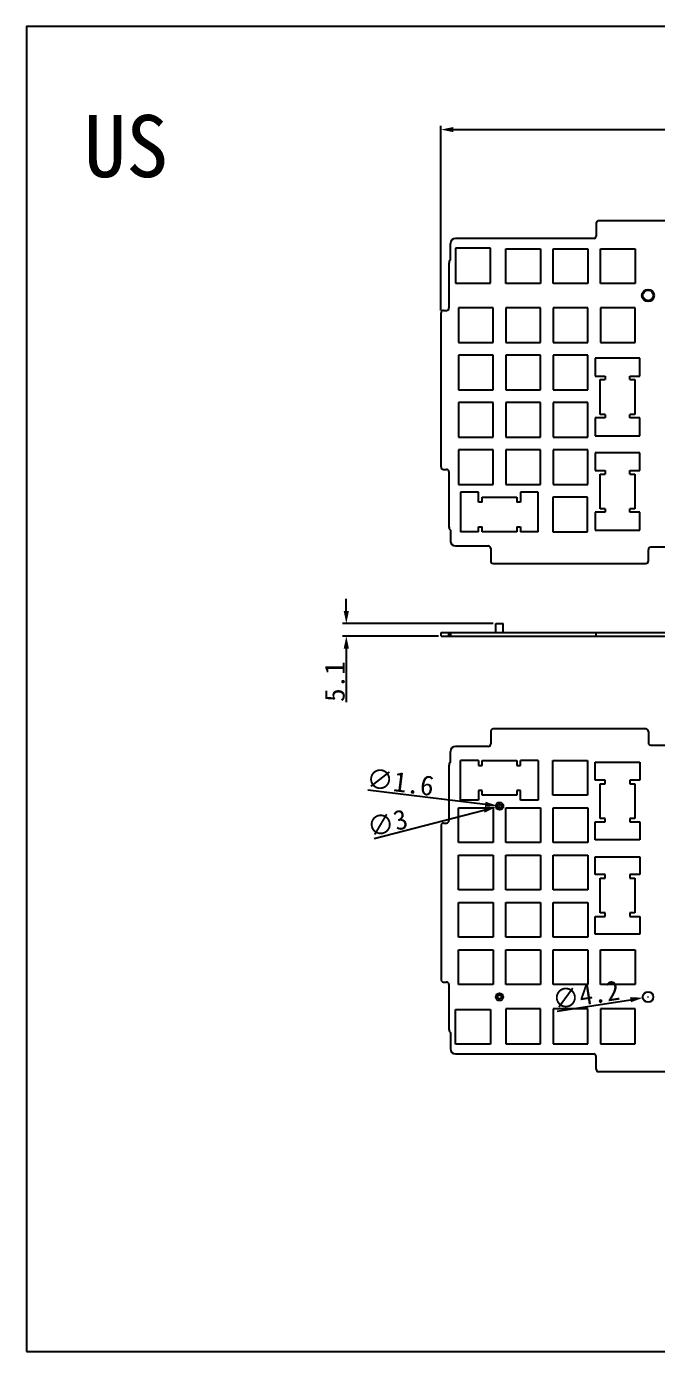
# Model space of a CAD drawing. Header units: millimetres. Extents: x 207 to 1794, y 114 to 650.
# Drawn here: x 207 to 461, y 114 to 648 of the extents above; entities that cross this region are included whole.
import ezdxf

# ---------------------------------------------------------------- set-up
doc = ezdxf.new("R2010")
doc.units = ezdxf.units.MM
doc.header["$LTSCALE"] = 32.67
doc.header["$PDMODE"] = 3
doc.header["$PDSIZE"] = 8
doc.layers.get('0').update_dxf_attribs({"linetype": 'CONTINUOUS'})
doc.layers.get('Defpoints').update_dxf_attribs({"linetype": 'CONTINUOUS'})
doc.styles.get("Standard").update_dxf_attribs({"font": ''})
doc.styles.get('STANDARD').set_extended_font_data('SimSun')
doc.dimstyles.get("Standard").update_dxf_attribs({"dimtxt": 3.5, "dimasz": 3.5, "dimexe": 1.5, "dimexo": 1, "dimtad": 1, "dimdsep": 46, "dimtxsty": 'STANDARD', "dimblk": '_FILLED', "dimcen": 0.09, "dimclrd": 3, "dimclre": 3, "dimclrt": 3, "dimazin": 2, "dimtp": 0.01, "dimtm": 0.01, "dimtfac": 1, "dimtofl": 0, "dimtmove": 0, "dimatfit": 3, "dimldrblk": '_FILLED', "dimfxl": 1, "dimtolj": 1, "dimarcsym": 0})

# ---------------------------------------------------------------- blocks, each defined once
blk = doc.blocks.new('_FILLED')
at = {"color": 0, "linetype": 'ByBlock'}
blk.add_solid([(0, 0), (-1, 0.21), (-1, -0.21)], dxfattribs=at)
blk = doc.blocks.new('*D1')
at = {"color": 3, "lineweight": -2}
for p, q in [((374.23, 533.29), (374.23, 607.6)), ((379.23, 606.1), (769.55, 606.1)), ((774.55, 533.29), (774.55, 607.6))]:
    blk.add_line(p, q, dxfattribs=at)
at = {"layer": 'Defpoints', "color": 0}
for p in [(774.55, 606.1), (374.23, 532.29), (774.55, 532.29)]:
    blk.add_point(p, dxfattribs=at)
at = {"color": 3, "lineweight": -2, "xscale": 5, "yscale": 5, "zscale": 5, "rotation": 180}
blk.add_blockref('_FILLED', (374.23, 606.1), dxfattribs=at)
at = {"color": 3, "lineweight": -2, "xscale": 5, "yscale": 5, "zscale": 5}
blk.add_blockref('_FILLED', (774.55, 606.1), dxfattribs=at)
at = {"color": 3, "insert": (574.39, 611.03), "char_height": 8, "attachment_point": 5}
blk.add_mtext('\\A1;400.32%%P0.15', dxfattribs=at)
blk = doc.blocks.new('*D3')
at = {"color": 3, "lineweight": -2}
for p, q in [((344.79, 340.34), (392.06, 334.46)), ((397.72, 333.74), (397.9, 333.74)), ((397.81, 333.65), (397.81, 333.83))]:
    blk.add_line(p, q, dxfattribs=at)
at = {"layer": 'Defpoints', "color": 0}
for p in [(397.02, 333.84), (398.61, 333.64)]:
    blk.add_point(p, dxfattribs=at)
at = {"color": 3, "lineweight": -2, "xscale": 5, "yscale": 5, "zscale": 5, "rotation": 352.9080236592833}
blk.add_blockref('_FILLED', (397.02, 333.84), dxfattribs=at)
at = {"color": 3, "insert": (357.8, 343.38), "char_height": 8, "attachment_point": 5, "rotation": 352.908}
blk.add_mtext('\\A1;∅1.6', dxfattribs=at)
blk = doc.blocks.new('*D4')
at = {"color": 3, "lineweight": -2}
for p, q in [((347.27, 320.71), (391.52, 332.12)), ((397.72, 333.74), (397.9, 333.74)), ((397.81, 333.65), (397.81, 333.83))]:
    blk.add_line(p, q, dxfattribs=at)
at = {"layer": 'Defpoints', "color": 0}
for p in [(396.36, 333.37), (399.27, 334.12)]:
    blk.add_point(p, dxfattribs=at)
at = {"color": 3, "lineweight": -2, "xscale": 5, "yscale": 5, "zscale": 5, "rotation": 14.46090402075026}
blk.add_blockref('_FILLED', (396.36, 333.37), dxfattribs=at)
at = {"color": 3, "insert": (352.64, 326.87), "char_height": 8, "attachment_point": 5, "rotation": 14.4609}
blk.add_mtext('\\A1;∅3', dxfattribs=at)
blk = doc.blocks.new('*D5')
at = {"color": 3, "lineweight": -2}
for p, q in [((457.49, 256.89), (457.67, 256.89)), ((457.58, 256.8), (457.58, 256.98)), ((420.98, 251.24), (450.56, 255.81))]:
    blk.add_line(p, q, dxfattribs=at)
at = {"layer": 'Defpoints', "color": 0}
for p in [(455.5, 256.57), (459.65, 257.21)]:
    blk.add_point(p, dxfattribs=at)
at = {"color": 3, "lineweight": -2, "xscale": 5, "yscale": 5, "zscale": 5, "rotation": 8.784642421019168}
blk.add_blockref('_FILLED', (455.5, 256.57), dxfattribs=at)
at = {"color": 3, "insert": (432.59, 257.71), "char_height": 8, "attachment_point": 5, "rotation": 8.7846}
blk.add_mtext('\\A1;∅4.2', dxfattribs=at)
blk = doc.blocks.new('*D7')
at = {"color": 3, "lineweight": -2}
for p, q in [((336.11, 412.25), (336.11, 417.25)), ((395.29, 407.25), (334.61, 407.25)), ((373.23, 402.15), (334.61, 402.15)), ((336.11, 397.15), (336.11, 375.57))]:
    blk.add_line(p, q, dxfattribs=at)
at = {"layer": 'Defpoints', "color": 0}
for p in [(396.29, 407.25), (336.11, 402.15), (374.23, 402.15)]:
    blk.add_point(p, dxfattribs=at)
at = {"color": 3, "lineweight": -2, "xscale": 5, "yscale": 5, "zscale": 5}
for p, rotation in [((336.11, 407.25), 270), ((336.11, 402.15), 90)]:
    blk.add_blockref('_FILLED', p, dxfattribs=dict(at, rotation=rotation))
at = {"color": 3, "insert": (331.49, 383.86), "char_height": 8, "attachment_point": 5, "rotation": 90}
blk.add_mtext('\\A1;5.1', dxfattribs=at)

msp = doc.modelspace()

# ---------------------------------------------------------------- linework, layer by layer
at = {"color": 7, "linetype": 'Continuous'}
for p, q in [((436.706, 568.417), (436.706, 563.247)), ((499.706, 569.417), (437.706, 569.417)), ((378.023, 553.675), (378.023, 560.247)), ((435.706, 562.247), (380.023, 562.247)), ((380.113, 558.315), (380.113, 544.315)), ((394.113, 558.315), (380.113, 558.315)), ((394.113, 544.315), (394.113, 558.315)), ((400.313, 544.114), (400.313, 558.114)), ((400.313, 558.114), (414.313, 558.114)), ((414.313, 558.114), (414.313, 544.114)), ((419.363, 544.114), (419.363, 558.114)), ((419.363, 558.114), (433.363, 558.114)), ((433.363, 558.114), (433.363, 544.114)), ((438.413, 544.114), (438.413, 558.114)), ((438.413, 558.114), (452.413, 558.114)), ((452.413, 558.114), (452.413, 544.114)), ((377.423, 552.247), (377.423, 534.287)), ((380.113, 544.315), (394.113, 544.315)), ((414.313, 544.114), (400.313, 544.114)), ((433.363, 544.114), (419.363, 544.114)), ((452.413, 544.114), (438.413, 544.114)), ((381.263, 534.315), (381.263, 520.315)), ((395.263, 534.315), (381.263, 534.315)), ((395.263, 520.315), (395.263, 534.315)), ((400.313, 534.315), (400.313, 520.315)), ((414.313, 534.315), (400.313, 534.315)), ((414.313, 520.315), (414.313, 534.315)), ((419.363, 534.315), (419.363, 520.315)), ((433.363, 534.315), (419.363, 534.315)), ((433.363, 520.315), (433.363, 534.315)), ((438.413, 534.315), (438.413, 520.315)), ((452.413, 534.315), (438.413, 534.315)), ((452.413, 520.315), (452.413, 534.315)), ((374.233, 470.287), (374.233, 532.287)), ((375.233, 533.287), (376.423, 533.287)), ((381.263, 520.315), (395.263, 520.315)), ((400.313, 520.315), (414.313, 520.315)), ((419.363, 520.315), (433.363, 520.315)), ((438.413, 520.315), (452.413, 520.315)), ((381.263, 515.265), (381.263, 501.265)), ((395.263, 515.265), (381.263, 515.265)), ((395.263, 501.265), (395.263, 515.265)), ((400.313, 515.265), (400.313, 501.265)), ((414.313, 515.265), (400.313, 515.265)), ((414.313, 501.265), (414.313, 515.265)), ((419.363, 515.265), (419.363, 501.265)), ((433.363, 515.265), (419.363, 515.265)), ((433.363, 501.265), (433.363, 515.265)), ((436.278, 514.01), (436.278, 506.867)), ((454.278, 514.01), (436.278, 514.01)), ((454.278, 506.867), (454.278, 514.01)), ((436.278, 506.867), (440.278, 506.867)), ((440.278, 506.867), (440.278, 505.423)), ((450.278, 505.423), (450.278, 506.867)), ((450.278, 506.867), (454.278, 506.867)), ((438.263, 491.453), (438.263, 505.423)), ((438.263, 505.423), (440.278, 505.423)), ((450.278, 505.423), (452.263, 505.423)), ((452.263, 505.423), (452.263, 491.453)), ((381.263, 501.265), (395.263, 501.265)), ((381.263, 496.215), (381.263, 482.215)), ((395.263, 496.215), (381.263, 496.215)), ((395.263, 482.215), (395.263, 496.215)), ((400.313, 501.265), (414.313, 501.265)), ((400.313, 496.215), (400.313, 482.215)), ((414.313, 496.215), (400.313, 496.215)), ((414.313, 482.215), (414.313, 496.215)), ((419.363, 501.265), (433.363, 501.265)), ((419.363, 496.215), (419.363, 482.215)), ((433.363, 496.215), (419.363, 496.215)), ((433.363, 482.215), (433.363, 496.215)), ((440.278, 491.453), (438.263, 491.453)), ((440.278, 491.453), (440.278, 490.038)), ((450.278, 490.038), (450.278, 491.453)), ((452.263, 491.453), (450.278, 491.453)), ((436.278, 490.038), (436.278, 482.838)), ((440.278, 490.038), (436.278, 490.038)), ((454.278, 490.038), (450.278, 490.038)), ((454.278, 482.838), (454.278, 490.038)), ((381.263, 482.215), (395.263, 482.215)), ((400.313, 482.215), (414.313, 482.215)), ((419.363, 482.215), (433.363, 482.215)), ((436.278, 482.838), (454.278, 482.838)), ((381.263, 477.165), (381.263, 463.165)), ((395.263, 477.165), (381.263, 477.165)), ((395.263, 463.165), (395.263, 477.165)), ((400.313, 477.165), (400.313, 463.165)), ((414.313, 477.165), (400.313, 477.165)), ((414.313, 463.165), (414.313, 477.165)), ((419.363, 477.165), (419.363, 463.165)), ((433.363, 477.165), (419.363, 477.165)), ((433.363, 463.165), (433.363, 477.165)), ((436.278, 476.01), (436.278, 468.867)), ((454.278, 476.01), (436.278, 476.01)), ((454.278, 468.867), (454.278, 476.01)), ((375.233, 469.287), (376.423, 469.287)), ((377.423, 468.287), (377.423, 446.194)), ((436.278, 468.867), (440.278, 468.867)), ((438.263, 453.453), (438.263, 467.423)), ((438.263, 467.423), (440.278, 467.423)), ((440.278, 468.867), (440.278, 467.423)), ((450.278, 467.423), (450.278, 468.867)), ((450.278, 468.867), (454.278, 468.867)), ((450.278, 467.423), (452.263, 467.423)), ((452.263, 467.423), (452.263, 453.453)), ((381.263, 463.165), (395.263, 463.165)), ((382.143, 460.13), (382.143, 444.115)), ((389.343, 460.13), (382.143, 460.13)), ((389.343, 456.13), (389.343, 460.13)), ((400.313, 463.165), (414.313, 463.165)), ((406.171, 460.13), (406.171, 456.13)), ((413.315, 460.13), (406.171, 460.13)), ((413.315, 444.115), (413.315, 460.13)), ((419.363, 463.165), (433.363, 463.165)), ((390.758, 456.13), (389.343, 456.13)), ((390.758, 456.13), (390.758, 458.115)), ((390.758, 458.115), (404.728, 458.115)), ((404.728, 458.115), (404.728, 456.13)), ((406.171, 456.13), (404.728, 456.13)), ((419.263, 458.115), (419.263, 444.115)), ((433.263, 458.115), (419.263, 458.115)), ((433.263, 444.115), (433.263, 458.115)), ((440.278, 453.453), (438.263, 453.453)), ((440.278, 453.453), (440.278, 452.038)), ((450.278, 452.038), (450.278, 453.453)), ((452.263, 453.453), (450.278, 453.453)), ((436.278, 452.038), (436.278, 444.838)), ((440.278, 452.038), (436.278, 452.038)), ((454.278, 452.038), (450.278, 452.038)), ((454.278, 444.838), (454.278, 452.038)), ((378.023, 444.765), (378.023, 440.465)), ((389.343, 444.115), (382.143, 444.115)), ((389.343, 444.115), (389.343, 446.13)), ((389.343, 446.13), (390.758, 446.13)), ((390.758, 444.115), (390.758, 446.13)), ((404.728, 444.115), (390.758, 444.115)), ((404.728, 446.13), (404.728, 444.115)), ((404.728, 446.13), (406.171, 446.13)), ((406.171, 446.13), (406.171, 444.115)), ((413.315, 444.115), (406.171, 444.115)), ((419.263, 444.115), (433.263, 444.115)), ((436.278, 444.838), (454.278, 444.838)), ((380.023, 438.465), (393.252, 438.465)), ((394.252, 437.465), (394.252, 432.421)), ((509.2, 437.945), (458.733, 437.945)), ((457.733, 432.421), (457.733, 436.945)), ((395.252, 431.421), (456.733, 431.421)), ((396.288, 403.647), (396.288, 407.247)), ((396.288, 407.247), (399.288, 407.247)), ((399.288, 403.647), (399.288, 407.247)), ((374.233, 402.147), (374.233, 403.647)), ((374.233, 403.647), (774.553, 403.647)), ((374.233, 402.147), (774.553, 402.147)), ((377.423, 402.147), (377.423, 403.647)), ((378.023, 403.647), (378.023, 402.147)), ((436.706, 402.147), (436.706, 403.647)), ((394.252, 363.788), (394.252, 358.744)), ((456.733, 364.788), (395.252, 364.788)), ((457.733, 363.788), (457.733, 359.264)), ((393.252, 357.744), (380.023, 357.744)), ((458.733, 358.264), (509.2, 358.264)), ((378.023, 351.444), (378.023, 355.744)), ((382.143, 336.079), (382.143, 352.094)), ((389.343, 352.094), (382.143, 352.094)), ((389.343, 352.094), (389.343, 350.079)), ((390.758, 350.079), (390.758, 352.094)), ((390.758, 352.094), (404.728, 352.094)), ((404.728, 352.094), (404.728, 350.079)), ((406.171, 350.079), (406.171, 352.094)), ((413.315, 352.094), (406.171, 352.094)), ((413.315, 352.094), (413.315, 336.079)), ((419.263, 338.094), (419.263, 352.094)), ((419.263, 352.094), (433.263, 352.094)), ((433.263, 352.094), (433.263, 338.094)), ((377.423, 350.015), (377.423, 327.922)), ((389.343, 350.079), (390.758, 350.079)), ((404.728, 350.079), (406.171, 350.079)), ((436.278, 344.171), (436.278, 351.371)), ((436.278, 351.371), (454.278, 351.371)), ((454.278, 351.371), (454.278, 344.171)), ((440.278, 344.171), (436.278, 344.171)), ((438.263, 328.786), (438.263, 342.756)), ((438.263, 342.756), (440.278, 342.756)), ((440.278, 342.756), (440.278, 344.171)), ((450.278, 344.171), (450.278, 342.756)), ((454.278, 344.171), (450.278, 344.171)), ((450.278, 342.756), (452.263, 342.756)), ((452.263, 342.756), (452.263, 328.786)), ((389.343, 336.079), (382.143, 336.079)), ((389.343, 340.079), (389.343, 336.079)), ((390.758, 340.079), (389.343, 340.079)), ((390.758, 338.094), (390.758, 340.079)), ((404.728, 338.094), (390.758, 338.094)), ((404.728, 340.079), (404.728, 338.094)), ((406.171, 340.079), (404.728, 340.079)), ((406.171, 336.079), (406.171, 340.079)), ((413.315, 336.079), (406.171, 336.079)), ((433.263, 338.094), (419.263, 338.094)), ((381.263, 319.044), (381.263, 333.044)), ((381.263, 333.044), (395.263, 333.044)), ((395.263, 333.044), (395.263, 319.044)), ((400.313, 319.044), (400.313, 333.044)), ((400.313, 333.044), (414.313, 333.044)), ((414.313, 333.044), (414.313, 319.044)), ((419.363, 319.044), (419.363, 333.044)), ((419.363, 333.044), (433.363, 333.044)), ((433.363, 333.044), (433.363, 319.044)), ((374.233, 325.922), (374.233, 263.922)), ((375.233, 326.922), (376.423, 326.922)), ((436.278, 320.199), (436.278, 327.342)), ((436.278, 327.342), (440.278, 327.342)), ((440.278, 328.786), (438.263, 328.786)), ((440.278, 327.342), (440.278, 328.786)), ((450.278, 328.786), (450.278, 327.342)), ((452.263, 328.786), (450.278, 328.786)), ((450.278, 327.342), (454.278, 327.342)), ((454.278, 327.342), (454.278, 320.199)), ((454.278, 320.199), (436.278, 320.199)), ((395.263, 319.044), (381.263, 319.044)), ((414.313, 319.044), (400.313, 319.044)), ((433.363, 319.044), (419.363, 319.044)), ((381.263, 299.994), (381.263, 313.994)), ((381.263, 313.994), (395.263, 313.994)), ((395.263, 313.994), (395.263, 299.994)), ((400.313, 299.994), (400.313, 313.994)), ((400.313, 313.994), (414.313, 313.994)), ((414.313, 313.994), (414.313, 299.994)), ((419.363, 299.994), (419.363, 313.994)), ((419.363, 313.994), (433.363, 313.994)), ((433.363, 313.994), (433.363, 299.994)), ((436.278, 306.171), (436.278, 313.371)), ((436.278, 313.371), (454.278, 313.371)), ((454.278, 313.371), (454.278, 306.171)), ((440.278, 306.171), (436.278, 306.171)), ((438.263, 290.786), (438.263, 304.756)), ((438.263, 304.756), (440.278, 304.756)), ((440.278, 304.756), (440.278, 306.171)), ((450.278, 306.171), (450.278, 304.756)), ((454.278, 306.171), (450.278, 306.171)), ((450.278, 304.756), (452.263, 304.756)), ((452.263, 304.756), (452.263, 290.786)), ((395.263, 299.994), (381.263, 299.994)), ((414.313, 299.994), (400.313, 299.994)), ((433.363, 299.994), (419.363, 299.994)), ((381.263, 280.944), (381.263, 294.944)), ((381.263, 294.944), (395.263, 294.944)), ((395.263, 294.944), (395.263, 280.944)), ((400.313, 280.944), (400.313, 294.944)), ((400.313, 294.944), (414.313, 294.944)), ((414.313, 294.944), (414.313, 280.944)), ((419.363, 280.944), (419.363, 294.944)), ((419.363, 294.944), (433.363, 294.944)), ((433.363, 294.944), (433.363, 280.944)), ((436.278, 282.199), (436.278, 289.342)), ((436.278, 289.342), (440.278, 289.342)), ((440.278, 290.786), (438.263, 290.786)), ((440.278, 289.342), (440.278, 290.786)), ((450.278, 290.786), (450.278, 289.342)), ((452.263, 290.786), (450.278, 290.786)), ((450.278, 289.342), (454.278, 289.342)), ((454.278, 289.342), (454.278, 282.199)), ((395.263, 280.944), (381.263, 280.944)), ((414.313, 280.944), (400.313, 280.944)), ((433.363, 280.944), (419.363, 280.944)), ((454.278, 282.199), (436.278, 282.199)), ((381.263, 261.894), (381.263, 275.894)), ((381.263, 275.894), (395.263, 275.894)), ((395.263, 275.894), (395.263, 261.894)), ((400.313, 261.894), (400.313, 275.894)), ((400.313, 275.894), (414.313, 275.894)), ((414.313, 275.894), (414.313, 261.894)), ((419.363, 261.894), (419.363, 275.894)), ((419.363, 275.894), (433.363, 275.894)), ((433.363, 275.894), (433.363, 261.894)), ((438.413, 261.894), (438.413, 275.894)), ((438.413, 275.894), (452.413, 275.894)), ((452.413, 275.894), (452.413, 261.894)), ((375.233, 262.922), (376.423, 262.922)), ((377.423, 261.922), (377.423, 243.962)), ((395.263, 261.894), (381.263, 261.894)), ((414.313, 261.894), (400.313, 261.894)), ((433.363, 261.894), (419.363, 261.894)), ((452.413, 261.894), (438.413, 261.894)), ((380.113, 237.894), (380.113, 251.894)), ((380.113, 251.894), (394.113, 251.894)), ((394.113, 251.894), (394.113, 237.894)), ((400.313, 252.095), (400.313, 238.095)), ((414.313, 252.095), (400.313, 252.095)), ((414.313, 238.095), (414.313, 252.095)), ((419.363, 252.095), (419.363, 238.095)), ((433.363, 252.095), (419.363, 252.095)), ((433.363, 238.095), (433.363, 252.095)), ((438.413, 252.095), (438.413, 238.095)), ((452.413, 252.095), (438.413, 252.095)), ((452.413, 238.095), (452.413, 252.095)), ((378.023, 242.534), (378.023, 235.962)), ((394.113, 237.894), (380.113, 237.894)), ((400.313, 238.095), (414.313, 238.095)), ((419.363, 238.095), (433.363, 238.095)), ((438.413, 238.095), (452.413, 238.095)), ((380.023, 233.962), (435.706, 233.962)), ((436.706, 227.792), (436.706, 232.962)), ((499.706, 226.792), (437.706, 226.792))]:
    msp.add_line(p, q, dxfattribs=at)
msp.add_lwpolyline([(207.367, 114.167), (961.794, 114.167), (961.794, 647.601), (207.367, 647.601)], close=True)
for centre, radius in [((457.578, 539.315), 2.45), ((457.578, 539.315), 2.1), ((397.813, 333.744), 1.5), ((397.813, 333.744), 0.8), ((397.788, 256.917), 1.5), ((397.788, 256.917), 0.8), ((457.578, 256.894), 2.1)]:
    msp.add_circle(centre, radius, dxfattribs=at)
for centre, radius, start, end in [((437.706, 568.417), 1, 90, 180), ((380.023, 560.247), 2, 90, 180), ((435.706, 563.247), 1, 270, 0), ((379.423, 552.247), 2, 134.427, 180), ((376.423, 534.287), 1, 270, 0), ((375.233, 532.287), 1, 90, 180), ((375.233, 470.287), 1, 180, 270), ((376.423, 468.287), 1, 0, 90), ((379.423, 446.194), 2, 180, 225.573), ((380.023, 440.465), 2, 180, 270), ((393.252, 437.465), 1, 0, 90), ((458.733, 436.945), 1, 90, 180), ((395.252, 432.421), 1, 180, 270), ((456.733, 432.421), 1, 270, 0), ((395.252, 363.788), 1, 90, 180), ((456.733, 363.788), 1, 0, 90), ((380.023, 355.744), 2, 90, 180), ((393.252, 358.744), 1, 270, 0), ((458.733, 359.264), 1, 180, 270), ((379.423, 350.015), 2, 134.427, 180), ((375.233, 325.922), 1, 90, 180), ((376.423, 327.922), 1, 270, 0), ((375.233, 263.922), 1, 180, 270), ((376.423, 261.922), 1, 0, 90), ((379.423, 243.962), 2, 180, 225.573), ((380.023, 235.962), 2, 180, 270), ((435.706, 232.962), 1, 0, 90), ((437.706, 227.792), 1, 180, 270)]:
    msp.add_arc(centre, radius, start, end, dxfattribs=at)

# ---------------------------------------------------------------- texts
at = {"insert": (230.438, 611.958), "char_height": 25, "width": 13.66849, "attachment_point": 1}
msp.add_mtext('US', dxfattribs=at)

# ---------------------------------------------------------------- dimensions: what is measured, and where the dimension line sits
dim = msp.add_linear_dim(base=(774.553, 606.096), p1=(374.233, 532.287), p2=(774.553, 532.287), text='<>%%P0.15', dimstyle='STANDARD', override={"dimtxt": 8, "dimasz": 5, "dimtfillclr": 256})
dim.commit()
dim.dimension.update_dxf_attribs({"geometry": '*D1', "text_midpoint": (574.393, 606.096), "dimtype": 160})
dim = msp.add_linear_dim(base=(336.113, 402.147), p1=(396.288, 407.247), p2=(374.233, 402.147), angle=90, dimstyle='STANDARD', override={"dimtxt": 8, "dimasz": 5, "dimtfillclr": 256})
dim.commit()
dim.dimension.update_dxf_attribs({"geometry": '*D7', "text_midpoint": (331.488, 383.857)})
for p1, p2, picture, middle in [((398.607, 333.645), (397.019, 333.842), '*D3', (357.233, 338.792)), ((399.266, 334.118), (396.361, 333.369), '*D4', (353.799, 322.393))]:
    dim = msp.add_diameter_dim_2p(p1=p1, p2=p2, dimstyle='STANDARD', override={"dimtxt": 8, "dimasz": 5, "dimtfillclr": 256})
    dim.commit()
    dim.dimension.update_dxf_attribs({"geometry": picture, "text_midpoint": middle, "dimtype": 163})
dim = msp.add_diameter_dim_2p(p1=(459.654, 257.214), p2=(455.503, 256.573), dimstyle='STANDARD', override={"dimtxt": 8, "dimasz": 5, "dimtfillclr": 256})
dim.commit()
dim.dimension.update_dxf_attribs({"geometry": '*D5', "text_midpoint": (432.593, 257.712)})

doc.saveas('drawing.dxf')
